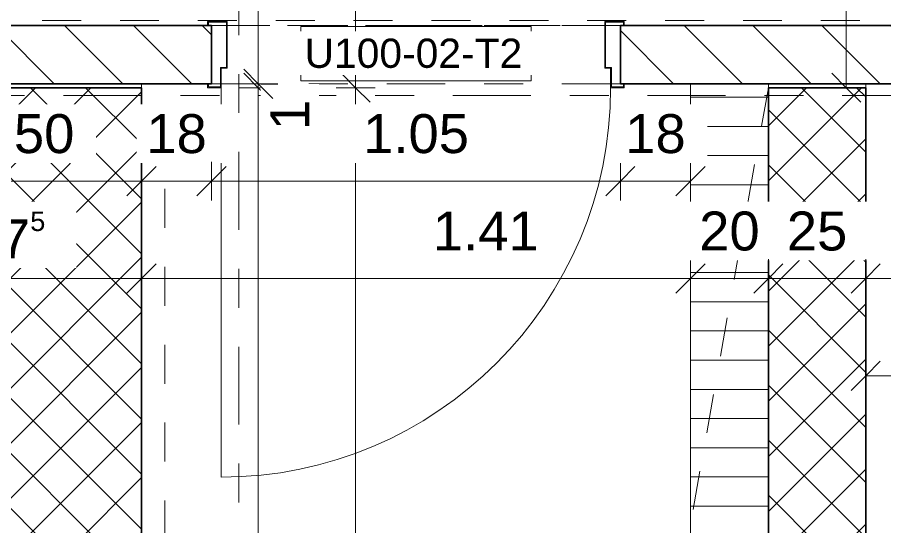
# Model space of a CAD drawing. Header units: metres. Extents: x -86 to 44, y -23 to 39.
# Drawn here: x -12.627 to -10.399, y 15.285 to 16.592 of the extents above; entities that cross this region are included whole.
import ezdxf

# ---------------------------------------------------------------- set-up
doc = ezdxf.new("R2010")
doc.units = ezdxf.units.M
for name, pattern in [('_Rasterlinie_', [0.375, 0.2, -0.05, 0.075, -0.05]), ('_Strichliert - Fein_', [0.15, 0.1, -0.05]), ('_Verdeckte Linien_', [0.15, 0.1, -0.05]), ('Grundrissdarstellung Sturz', [0.25, 0.15, -0.05, 0, -0.05]), ('Strichpunkt - Fein', [0.2, 0.1, -0.05, 0, -0.05])]:
    doc.linetypes.add(name, pattern=pattern)
for name, color, linetype, lineweight in [('A-____-____-DIMS', 7, 'Continuous', 5), ('A-____-____-DIMS-50', 7, 'Continuous', 5), ('A-DETL-GENF-HDLN', 7, '_Verdeckte Linien_', 9), ('A-DETL-GENF-OTLN', 7, 'Continuous', 9), ('A-DOOR-____-IDEN', 7, 'Continuous', 5), ('A-DOOR-____-OTLN', 7, 'Continuous', 9), ('A-DOOR-FRAM-MCUT', 7, 'Continuous', 9), ('A-DOOR-OPNG-OTLN', 7, 'Continuous', 9), ('A-FLOR-____-OTLN', 7, 'Continuous', 9), ('A-WALL-____-MCUT', 7, 'Continuous', 35), ('A-WALL-____-PATT', 7, 'Continuous', 35), ('S-GRID-____-OTLN', 7, 'Continuous', 5)]:
    doc.layers.add(name, color=color, linetype=linetype, lineweight=lineweight)
doc.layers.add('A-DETL-____-OTLN', color=5, linetype='Continuous', lineweight=9, true_color=0x0000ff)
doc.styles.add('Arial_1', font='arial.ttf', dxfattribs={"height": 0.1})
doc.styles.add('Arial_2', font='arial.ttf', dxfattribs={"height": 0.075})
doc.dimstyles.new('SUB_Rohbau_fein_1', dxfattribs={"dimscale": 0.3048, "dimtxt": 0.102026, "dimasz": 0.246063, "dimexe": 0.164042, "dimexo": 0.0625, "dimgap": 0.123031, "dimtad": 1, "dimrnd": 0.005, "dimzin": 0, "dimdsep": 46, "dimtxsty": 'Arial_1', "dimblk1": 'OBLIQUE', "dimblk2": 'OBLIQUE', "dimsah": 1, "dimcen": 0.09, "dimazin": 0, "dimtfac": 1, "dimtdec": 4, "dimtix": 1, "dimtmove": 0, "dimatfit": 3, "dimfxl": 0.164042, "dimfxlon": 1, "dimtvp": 1, "dimtfill": 1, "dimtolj": 1, "dimtzin": 0, "dimarcsym": 2})
doc.dimstyles.new('SUB_Rohbau_fein_2', dxfattribs={"dimscale": 0.3048, "dimtxt": 0.102026, "dimasz": 0.246063, "dimexe": 0.164042, "dimexo": 0.0625, "dimgap": 0.123031, "dimtad": 1, "dimrnd": 0.005, "dimzin": 0, "dimdsep": 46, "dimtxsty": 'Arial_1', "dimblk1": 'OBLIQUE', "dimblk2": 'OBLIQUE', "dimsah": 1, "dimcen": 0.09, "dimazin": 0, "dimtfac": 1, "dimtdec": 4, "dimtix": 1, "dimtmove": 2, "dimatfit": 3, "dimfxl": 0.164042, "dimfxlon": 1, "dimtvp": 1, "dimtfill": 1, "dimtolj": 1, "dimtzin": 0, "dimarcsym": 2})
doc.dimstyles.new('SUB_Rohbau_fein_3', dxfattribs={"dimscale": 0.3048, "dimtxt": 0.102026, "dimasz": 0.246063, "dimexe": 0.164042, "dimexo": 0.0625, "dimgap": 0.123031, "dimtad": 1, "dimdec": 1, "dimlfac": 100, "dimrnd": 0.5, "dimdsep": 46, "dimtxsty": 'Arial_1', "dimblk1": 'OBLIQUE', "dimblk2": 'OBLIQUE', "dimsah": 1, "dimcen": 0.09, "dimazin": 0, "dimtfac": 1, "dimtdec": 4, "dimtix": 1, "dimtmove": 2, "dimatfit": 3, "dimfxl": 0.164042, "dimfxlon": 1, "dimtvp": 1, "dimtfill": 1, "dimtolj": 1, "dimtzin": 0, "dimarcsym": 2})
doc.dimstyles.new('SUB_Rohbau_fein_6', dxfattribs={"dimscale": 0.3048, "dimtxt": 0.102026, "dimasz": 0.246063, "dimexe": 0.164042, "dimexo": 0.0625, "dimgap": 0.123031, "dimtad": 1, "dimdec": 1, "dimlfac": 100, "dimrnd": 0.5, "dimdsep": 46, "dimtxsty": 'Arial_1', "dimblk1": 'OBLIQUE', "dimblk2": 'OBLIQUE', "dimsah": 1, "dimcen": 0.09, "dimazin": 0, "dimtfac": 1, "dimtdec": 4, "dimtix": 1, "dimtmove": 0, "dimatfit": 3, "dimfxl": 0.164042, "dimfxlon": 1, "dimtvp": 1, "dimtfill": 1, "dimtolj": 1, "dimtzin": 0, "dimarcsym": 2})
doc.dimstyles.new('SUB_Rohbau_fein_7', dxfattribs={"dimscale": 0.3048, "dimtxt": 0.102026, "dimasz": 0.246063, "dimexe": 0.164042, "dimexo": 0.0625, "dimgap": 0.123031, "dimtad": 1, "dimrnd": 0.005, "dimzin": 0, "dimdsep": 46, "dimtxsty": 'Arial_1', "dimblk1": 'OBLIQUE', "dimblk2": 'OBLIQUE', "dimsah": 1, "dimcen": 0.09, "dimazin": 0, "dimtfac": 1, "dimtdec": 4, "dimtix": 1, "dimtmove": 0, "dimatfit": 3, "dimfxl": 0.164042, "dimfxlon": 1, "dimtvp": 1, "dimtfill": 1, "dimtolj": 1, "dimtzin": 0, "dimarcsym": 2})
pattern_1 = [(45, (0, 0), (-0.0707107, 0.0707107), []), (135, (0, 0), (-0.0707107, -0.0707107), [])]

# ---------------------------------------------------------------- blocks, each defined once
blk = doc.blocks.new('TU DF 1 - Stahlzarge - stumpf einschlagend - ML - 1050 x 2070 - E30-selbstschliessend-42467949--01_UG_OK_FFB_AF')
at = {"layer": 'A-DOOR-____-OTLN', "linetype": 'Grundrissdarstellung Sturz'}
for p, q in [((-0.525, 0.075), (0.525, 0.075)), ((-0.525, -0.075), (0.525, -0.075))]:
    blk.add_line(p, q, dxfattribs=at)
at = {"layer": 'A-DOOR-FRAM-MCUT'}
for p, q in [((-0.5, 0.085), (-0.535, 0.085)), ((-0.535, 0.085), (-0.535, 0.075)), ((-0.535, 0.075), (-0.533, 0.075)), ((-0.533, 0.075), (-0.533, 0.083)), ((-0.533, 0.083), (-0.502, 0.083)), ((-0.502, 0.083), (-0.502, 0.033)), ((-0.5, 0.035), (-0.5, 0.085)), ((0.535, 0.085), (0.5, 0.085)), ((0.5, 0.085), (0.5, 0.035)), ((0.502, 0.033), (0.502, 0.083)), ((0.502, 0.083), (0.533, 0.083)), ((0.533, 0.083), (0.533, 0.075)), ((0.533, 0.075), (0.535, 0.075)), ((0.535, 0.075), (0.535, 0.085)), ((-0.502, 0.033), (-0.487, 0.033)), ((-0.485, 0.035), (-0.5, 0.035)), ((-0.487, 0.033), (-0.487, -0.083)), ((-0.485, -0.085), (-0.485, 0.035)), ((0.5, 0.035), (0.485, 0.035)), ((0.485, 0.035), (0.485, -0.085)), ((0.487, -0.083), (0.487, 0.033)), ((0.487, 0.033), (0.502, 0.033)), ((-0.533, -0.075), (-0.535, -0.075)), ((-0.535, -0.075), (-0.535, -0.085)), ((-0.535, -0.085), (-0.485, -0.085)), ((-0.533, -0.083), (-0.533, -0.075)), ((-0.487, -0.083), (-0.533, -0.083)), ((0.485, -0.085), (0.535, -0.085)), ((0.533, -0.083), (0.487, -0.083)), ((0.535, -0.075), (0.533, -0.075)), ((0.533, -0.075), (0.533, -0.083)), ((0.535, -0.085), (0.535, -0.075))]:
    blk.add_line(p, q, dxfattribs=at)
at = {"layer": 'A-DOOR-OPNG-OTLN'}
blk.add_line((0.5, 0.085), (0.5, 1.085), dxfattribs=at)
blk.add_arc((0.5, 0.085), 1, 90, 180, dxfattribs=at)
blk = doc.blocks.new('DE_Kreuz_Text_Abmessungen - Text_mit_Abmessungen-21084887--01_UG_OK_FFB_AF')
at = {"layer": 'A-DETL-GENF-HDLN'}
blk.add_line((6.35, 0), (0, 0), dxfattribs=at)
blk = doc.blocks.new('DE_Detailverweis - mit_Rahmen-56961640--01_UG_OK_FFB_AF')
at = {"layer": 'A-DETL-GENF-OTLN', "color": 30, "linetype": 'Strichpunkt - Fein', "true_color": 0xff8000}
blk.add_line((0, 34.7174), (19.26, 34.7174), dxfattribs=at)
blk = doc.blocks.new('DE_Linie_mit_Text - Strichpunkt-43543717--01_UG_OK_FFB_AF')
at = {"layer": 'A-DETL-GENF-OTLN', "linetype": 'Strichpunkt - Fein'}
blk.add_line((10.7269, 0), (0, 0), dxfattribs=at)
blk = doc.blocks.new('DIMBLOCK610--01_UG_OK_FFB_AF')
at = {"layer": 'A-____-____-DIMS-50'}
for p, q in [((-10.448, 15.6716), (-10.448, 15.7216)), ((-10.448, 15.6716), (-10.4105, 15.7091)), ((-8.218, 15.6716), (-8.218, 15.7216)), ((-8.218, 15.6716), (-8.1805, 15.7091)), ((-10.448, 15.6716), (-10.4855, 15.6341)), ((-10.448, 15.6716), (-8.218, 15.6716)), ((-10.448, 15.6716), (-10.448, 15.6216)), ((-8.218, 15.6716), (-8.2555, 15.6341)), ((-8.218, 15.6716), (-8.218, 15.6216))]:
    blk.add_line(p, q, dxfattribs=at)
at = {"layer": 'A-____-____-DIMS-50', "color": 0, "insert": (-9.4687, 15.8436), "char_height": 0.1, "width": 0.325653, "attachment_point": 1, "line_spacing_factor": 0.941778, "style": 'Arial_1', "bg_fill": 3, "box_fill_scale": 1.25, "bg_fill_color": 256, "bg_fill_true_color": 13158600, "bg_fill_transparency": 0}
blk.add_mtext('2.23', dxfattribs=at)
blk = doc.blocks.new('_Oblique')
at = {"color": 0, "linetype": 'ByBlock', "lineweight": -2}
blk.add_line((-0.5, -0.5), (0.5, 0.5), dxfattribs=at)
blk = doc.blocks.new('DIMBLOCK660--01_UG_OK_FFB_AF')
at = {"layer": 'A-____-____-DIMS-50'}
for p, q in [((-12.008, 16.4116), (-12.0455, 16.4491)), ((-12.008, 16.4116), (-12.058, 16.4116)), ((-12.008, 8.2516), (-12.008, 16.4116)), ((-12.008, 16.4116), (-11.9705, 16.3741)), ((-12.008, 16.4116), (-11.958, 16.4116)), ((-12.008, 8.2516), (-12.0455, 8.2891)), ((-12.008, 8.2516), (-12.058, 8.2516)), ((-12.008, 8.2516), (-11.9705, 8.2141)), ((-12.008, 8.2516), (-11.958, 8.2516))]:
    blk.add_line(p, q, dxfattribs=at)
at = {"layer": 'A-____-____-DIMS-50', "color": 0, "insert": (-12.18, 12.1959), "char_height": 0.1, "width": 0.325653, "attachment_point": 1, "rotation": 90, "line_spacing_factor": 0.941778, "style": 'Arial_1', "bg_fill": 3, "box_fill_scale": 1.25, "bg_fill_color": 256, "bg_fill_true_color": 13158600, "bg_fill_transparency": 0}
blk.add_mtext('8.16', dxfattribs=at)
blk = doc.blocks.new('DIMBLOCK661--01_UG_OK_FFB_AF')
at = {"layer": 'A-____-____-DIMS-50'}
for p, q in [((-12.008, 16.4216), (-12.0455, 16.4591)), ((-12.008, 16.4116), (-12.0455, 16.4491)), ((-12.008, 16.4216), (-12.058, 16.4216)), ((-12.008, 16.4116), (-12.008, 16.4216)), ((-12.008, 16.4216), (-11.9705, 16.3841)), ((-12.008, 16.4216), (-11.958, 16.4216)), ((-12.008, 16.4116), (-12.058, 16.4116)), ((-12.008, 16.4116), (-11.9705, 16.3741)), ((-12.008, 16.4116), (-11.958, 16.4116))]:
    blk.add_line(p, q, dxfattribs=at)
at = {"layer": 'A-____-____-DIMS-50', "color": 0, "insert": (-11.9769, 16.3027), "char_height": 0.1, "width": 0.093044, "attachment_point": 1, "rotation": 90, "line_spacing_factor": 0.941778, "style": 'Arial_1', "bg_fill": 3, "box_fill_scale": 1.25, "bg_fill_color": 256, "bg_fill_true_color": 13158600, "bg_fill_transparency": 0}
blk.add_mtext('1', dxfattribs=at)
blk = doc.blocks.new('DIMBLOCK662--01_UG_OK_FFB_AF')
at = {"layer": 'A-____-____-DIMS-50'}
for p, q in [((-12.008, 18.2716), (-12.0455, 18.3091)), ((-12.008, 18.2716), (-12.058, 18.2716)), ((-12.008, 16.4216), (-12.008, 18.2716)), ((-12.008, 18.2716), (-11.9705, 18.2341)), ((-12.008, 18.2716), (-11.958, 18.2716)), ((-12.008, 16.4216), (-12.0455, 16.4591)), ((-12.008, 16.4216), (-12.058, 16.4216)), ((-12.008, 16.4216), (-11.9705, 16.3841)), ((-12.008, 16.4216), (-11.958, 16.4216))]:
    blk.add_line(p, q, dxfattribs=at)
at = {"layer": 'A-____-____-DIMS-50', "color": 0, "insert": (-12.18, 17.2109), "char_height": 0.1, "width": 0.325653, "attachment_point": 1, "rotation": 90, "line_spacing_factor": 0.941778, "style": 'Arial_1', "bg_fill": 3, "box_fill_scale": 1.25, "bg_fill_color": 256, "bg_fill_true_color": 13158600, "bg_fill_transparency": 0}
blk.add_mtext('1.85', dxfattribs=at)
blk = doc.blocks.new('DIMBLOCK663--01_UG_OK_FFB_AF')
at = {"layer": 'A-____-____-DIMS-50'}
for p, q in [((-11.758, 18.2716), (-11.7955, 18.3091)), ((-11.758, 18.2716), (-11.808, 18.2716)), ((-11.758, 18.2716), (-11.758, 16.4116)), ((-11.758, 18.2716), (-11.7205, 18.2341)), ((-11.758, 18.2716), (-11.708, 18.2716)), ((-11.758, 16.4116), (-11.7955, 16.4491)), ((-11.758, 16.4116), (-11.808, 16.4116)), ((-11.758, 16.4116), (-11.7205, 16.3741)), ((-11.758, 16.4116), (-11.708, 16.4116))]:
    blk.add_line(p, q, dxfattribs=at)
at = {"layer": 'A-____-____-DIMS-50', "color": 0, "insert": (-11.93, 17.2059), "char_height": 0.1, "width": 0.325653, "attachment_point": 1, "rotation": 90, "line_spacing_factor": 0.941778, "style": 'Arial_1', "bg_fill": 3, "box_fill_scale": 1.25, "bg_fill_color": 256, "bg_fill_true_color": 13158600, "bg_fill_transparency": 0}
blk.add_mtext('1.86', dxfattribs=at)
blk = doc.blocks.new('DIMBLOCK664--01_UG_OK_FFB_AF')
at = {"layer": 'A-____-____-DIMS-50'}
for p, q in [((-11.758, 16.4116), (-11.7955, 16.4491)), ((-11.758, 16.4116), (-11.808, 16.4116)), ((-11.758, 16.4116), (-11.758, 7.0516)), ((-11.758, 16.4116), (-11.7205, 16.3741)), ((-11.758, 16.4116), (-11.708, 16.4116)), ((-11.758, 7.0516), (-11.7955, 7.0891)), ((-11.758, 7.0516), (-11.808, 7.0516)), ((-11.758, 7.0516), (-11.7205, 7.0141)), ((-11.758, 7.0516), (-11.708, 7.0516))]:
    blk.add_line(p, q, dxfattribs=at)
at = {"layer": 'A-____-____-DIMS-50', "color": 0, "insert": (-11.93, 11.5959), "char_height": 0.1, "width": 0.325653, "attachment_point": 1, "rotation": 90, "line_spacing_factor": 0.941778, "style": 'Arial_1', "bg_fill": 3, "box_fill_scale": 1.25, "bg_fill_color": 256, "bg_fill_true_color": 13158600, "bg_fill_transparency": 0}
blk.add_mtext('9.36', dxfattribs=at)
blk = doc.blocks.new('DIMBLOCK1374--01_UG_OK_FFB_AF')
at = {"layer": 'A-____-____-DIMS-50'}
for p, q in [((-12.808, 16.1716), (-12.808, 16.2216)), ((-12.308, 16.1716), (-12.308, 16.2216)), ((-12.808, 16.1716), (-12.7705, 16.2091)), ((-12.308, 16.1716), (-12.2705, 16.2091)), ((-12.808, 16.1716), (-12.8455, 16.1341)), ((-12.808, 16.1716), (-12.308, 16.1716)), ((-12.808, 16.1716), (-12.808, 16.1216)), ((-12.308, 16.1716), (-12.3455, 16.1341)), ((-12.308, 16.1716), (-12.308, 16.1216))]:
    blk.add_line(p, q, dxfattribs=at)
at = {"layer": 'A-____-____-DIMS-50', "color": 0, "insert": (-12.6356, 16.3436), "char_height": 0.1, "width": 0.186088, "attachment_point": 1, "line_spacing_factor": 0.941778, "style": 'Arial_1', "bg_fill": 3, "box_fill_scale": 1.25, "bg_fill_color": 256, "bg_fill_true_color": 13158600, "bg_fill_transparency": 0}
blk.add_mtext('50', dxfattribs=at)
blk = doc.blocks.new('DIMBLOCK1375--01_UG_OK_FFB_AF')
at = {"layer": 'A-____-____-DIMS-50'}
for p, q in [((-12.308, 16.1716), (-12.308, 16.2216)), ((-12.128, 16.1716), (-12.128, 16.2216)), ((-12.308, 16.1716), (-12.2705, 16.2091)), ((-12.128, 16.1716), (-12.0905, 16.2091)), ((-12.308, 16.1716), (-12.3455, 16.1341)), ((-12.308, 16.1716), (-12.128, 16.1716)), ((-12.308, 16.1716), (-12.308, 16.1216)), ((-12.128, 16.1716), (-12.1655, 16.1341)), ((-12.128, 16.1716), (-12.128, 16.1216))]:
    blk.add_line(p, q, dxfattribs=at)
at = {"layer": 'A-____-____-DIMS-50', "color": 0, "insert": (-12.2956, 16.3436), "char_height": 0.1, "width": 0.186088, "attachment_point": 1, "line_spacing_factor": 0.941778, "style": 'Arial_1', "bg_fill": 3, "box_fill_scale": 1.25, "bg_fill_color": 256, "bg_fill_true_color": 13158600, "bg_fill_transparency": 0}
blk.add_mtext('18', dxfattribs=at)
blk = doc.blocks.new('DIMBLOCK1376--01_UG_OK_FFB_AF')
at = {"layer": 'A-____-____-DIMS-50'}
for p, q in [((-12.128, 16.1716), (-12.128, 16.2216)), ((-11.078, 16.1716), (-11.078, 16.2216)), ((-12.128, 16.1716), (-12.0905, 16.2091)), ((-11.078, 16.1716), (-11.0405, 16.2091)), ((-12.128, 16.1716), (-12.1655, 16.1341)), ((-12.128, 16.1716), (-11.078, 16.1716)), ((-12.128, 16.1716), (-12.128, 16.1216)), ((-11.078, 16.1716), (-11.1155, 16.1341)), ((-11.078, 16.1716), (-11.078, 16.1216))]:
    blk.add_line(p, q, dxfattribs=at)
at = {"layer": 'A-____-____-DIMS-50', "color": 0, "insert": (-11.7387, 16.3436), "char_height": 0.1, "width": 0.325653, "attachment_point": 1, "line_spacing_factor": 0.941778, "style": 'Arial_1', "bg_fill": 3, "box_fill_scale": 1.25, "bg_fill_color": 256, "bg_fill_true_color": 13158600, "bg_fill_transparency": 0}
blk.add_mtext('1.05', dxfattribs=at)
blk = doc.blocks.new('DIMBLOCK1377--01_UG_OK_FFB_AF')
at = {"layer": 'A-____-____-DIMS-50'}
for p, q in [((-11.078, 16.1716), (-11.078, 16.2216)), ((-10.898, 16.1716), (-10.898, 16.2216)), ((-11.078, 16.1716), (-11.0405, 16.2091)), ((-10.898, 16.1716), (-10.8605, 16.2091)), ((-11.078, 16.1716), (-11.1155, 16.1341)), ((-11.078, 16.1716), (-10.898, 16.1716)), ((-11.078, 16.1716), (-11.078, 16.1216)), ((-10.898, 16.1716), (-10.9355, 16.1341)), ((-10.898, 16.1716), (-10.898, 16.1216))]:
    blk.add_line(p, q, dxfattribs=at)
at = {"layer": 'A-____-____-DIMS-50', "color": 0, "insert": (-11.0656, 16.3436), "char_height": 0.1, "width": 0.186088, "attachment_point": 1, "line_spacing_factor": 0.941778, "style": 'Arial_1', "bg_fill": 3, "box_fill_scale": 1.25, "bg_fill_color": 256, "bg_fill_true_color": 13158600, "bg_fill_transparency": 0}
blk.add_mtext('18', dxfattribs=at)
blk = doc.blocks.new('DIMBLOCK1398--01_UG_OK_FFB_AF')
at = {"layer": 'A-____-____-DIMS-50'}
for p, q in [((-12.983, 15.9216), (-12.983, 15.9716)), ((-12.308, 15.9216), (-12.308, 15.9716)), ((-12.983, 15.9216), (-12.9455, 15.9591)), ((-12.308, 15.9216), (-12.2705, 15.9591)), ((-12.983, 15.9216), (-13.0205, 15.8841)), ((-12.983, 15.9216), (-12.308, 15.9216)), ((-12.983, 15.9216), (-12.983, 15.8716)), ((-12.308, 15.9216), (-12.3455, 15.8841)), ((-12.308, 15.9216), (-12.308, 15.8716))]:
    blk.add_line(p, q, dxfattribs=at)
at = {"layer": 'A-____-____-DIMS-50', "color": 0, "insert": (-12.7491, 16.0936), "char_height": 0.1, "width": 0.248525, "attachment_point": 1, "line_spacing_factor": 0.941778, "style": 'Arial_1', "bg_fill": 3, "box_fill_scale": 1.25, "bg_fill_color": 256, "bg_fill_true_color": 13158600, "bg_fill_transparency": 0}
blk.add_mtext('67\\A2\\H0.5x;\\S5^  ;\\H2x;', dxfattribs=at)
blk = doc.blocks.new('DIMBLOCK1399--01_UG_OK_FFB_AF')
at = {"layer": 'A-____-____-DIMS-50'}
for p, q in [((-12.308, 15.9216), (-12.308, 15.9716)), ((-10.898, 15.9216), (-10.898, 15.9716)), ((-12.308, 15.9216), (-12.2705, 15.9591)), ((-10.898, 15.9216), (-10.8605, 15.9591)), ((-12.308, 15.9216), (-12.3455, 15.8841)), ((-12.308, 15.9216), (-10.898, 15.9216)), ((-12.308, 15.9216), (-12.308, 15.8716)), ((-10.898, 15.9216), (-10.9355, 15.8841)), ((-10.898, 15.9216), (-10.898, 15.8716))]:
    blk.add_line(p, q, dxfattribs=at)
at = {"layer": 'A-____-____-DIMS-50', "color": 0, "insert": (-11.5597, 16.0936), "char_height": 0.1, "width": 0.325653, "attachment_point": 1, "line_spacing_factor": 0.941778, "style": 'Arial_1', "bg_fill": 3, "box_fill_scale": 1.25, "bg_fill_color": 256, "bg_fill_true_color": 13158600, "bg_fill_transparency": 0}
blk.add_mtext('1.41', dxfattribs=at)
blk = doc.blocks.new('DIMBLOCK1400--01_UG_OK_FFB_AF')
at = {"layer": 'A-____-____-DIMS-50'}
for p, q in [((-10.898, 15.9216), (-10.898, 15.9716)), ((-10.698, 15.9216), (-10.698, 15.9716)), ((-10.898, 15.9216), (-10.8605, 15.9591)), ((-10.698, 15.9216), (-10.6605, 15.9591)), ((-10.898, 15.9216), (-10.9355, 15.8841)), ((-10.898, 15.9216), (-10.698, 15.9216)), ((-10.898, 15.9216), (-10.898, 15.8716)), ((-10.698, 15.9216), (-10.7355, 15.8841)), ((-10.698, 15.9216), (-10.698, 15.8716))]:
    blk.add_line(p, q, dxfattribs=at)
at = {"layer": 'A-____-____-DIMS-50', "color": 0, "insert": (-10.8756, 16.0936), "char_height": 0.1, "width": 0.186088, "attachment_point": 1, "line_spacing_factor": 0.941778, "style": 'Arial_1', "bg_fill": 3, "box_fill_scale": 1.25, "bg_fill_color": 256, "bg_fill_true_color": 13158600, "bg_fill_transparency": 0}
blk.add_mtext('20', dxfattribs=at)
blk = doc.blocks.new('DIMBLOCK1401--01_UG_OK_FFB_AF')
at = {"layer": 'A-____-____-DIMS-50'}
for p, q in [((-10.698, 15.9216), (-10.698, 15.9716)), ((-10.448, 15.9216), (-10.448, 15.9716)), ((-10.698, 15.9216), (-10.6605, 15.9591)), ((-10.448, 15.9216), (-10.4105, 15.9591)), ((-10.698, 15.9216), (-10.7355, 15.8841)), ((-10.698, 15.9216), (-10.448, 15.9216)), ((-10.698, 15.9216), (-10.698, 15.8716)), ((-10.448, 15.9216), (-10.4855, 15.8841)), ((-10.448, 15.9216), (-10.448, 15.8716))]:
    blk.add_line(p, q, dxfattribs=at)
at = {"layer": 'A-____-____-DIMS-50', "color": 0, "insert": (-10.6506, 16.0936), "char_height": 0.1, "width": 0.186088, "attachment_point": 1, "line_spacing_factor": 0.941778, "style": 'Arial_1', "bg_fill": 3, "box_fill_scale": 1.25, "bg_fill_color": 256, "bg_fill_true_color": 13158600, "bg_fill_transparency": 0}
blk.add_mtext('25', dxfattribs=at)
blk = doc.blocks.new('DIMBLOCK1402--01_UG_OK_FFB_AF')
at = {"layer": 'A-____-____-DIMS-50'}
for p, q in [((-10.448, 15.9216), (-10.448, 15.9716)), ((-8.393, 15.9216), (-8.393, 15.9716)), ((-10.448, 15.9216), (-10.4105, 15.9591)), ((-8.393, 15.9216), (-8.3555, 15.9591)), ((-10.448, 15.9216), (-10.4855, 15.8841)), ((-10.448, 15.9216), (-8.393, 15.9216)), ((-10.448, 15.9216), (-10.448, 15.8716)), ((-8.393, 15.9216), (-8.4305, 15.8841)), ((-8.393, 15.9216), (-8.393, 15.8716))]:
    blk.add_line(p, q, dxfattribs=at)
at = {"layer": 'A-____-____-DIMS-50', "color": 0, "insert": (-9.5822, 16.0936), "char_height": 0.1, "width": 0.388091, "attachment_point": 1, "line_spacing_factor": 0.941778, "style": 'Arial_1', "bg_fill": 3, "box_fill_scale": 1.25, "bg_fill_color": 256, "bg_fill_true_color": 13158600, "bg_fill_transparency": 0}
blk.add_mtext('2.05\\A2\\H0.5x;\\S5^  ;\\H2x;', dxfattribs=at)
blk = doc.blocks.new('DIMBLOCK2039--01_UG_OK_FFB_AF')
at = {"layer": 'A-____-____-DIMS-50'}
for p, q in [((-10.4978, 18.2716), (-10.5353, 18.3091)), ((-10.4978, 18.2716), (-10.5478, 18.2716)), ((-10.4978, 18.2716), (-10.4978, 16.4116)), ((-10.4978, 18.2716), (-10.4603, 18.2341)), ((-10.4978, 18.2716), (-10.4478, 18.2716)), ((-10.4978, 16.4116), (-10.5353, 16.4491)), ((-10.4978, 16.4116), (-10.5478, 16.4116)), ((-10.4978, 16.4116), (-10.4603, 16.3741)), ((-10.4978, 16.4116), (-10.4478, 16.4116))]:
    blk.add_line(p, q, dxfattribs=at)
at = {"layer": 'A-____-____-DIMS-50', "color": 0, "insert": (-10.6699, 17.493), "char_height": 0.1, "width": 0.325653, "attachment_point": 1, "rotation": 90, "line_spacing_factor": 0.941778, "style": 'Arial_1', "bg_fill": 3, "box_fill_scale": 1.25, "bg_fill_color": 256, "bg_fill_true_color": 13158600, "bg_fill_transparency": 0}
blk.add_mtext('1.86', dxfattribs=at)

msp = doc.modelspace()

# ---------------------------------------------------------------- hatches: boundary and pattern name
at = {"layer": 'A-WALL-____-PATT', "lineweight": 9, "true_color": 0x787878}
h = msp.add_hatch(dxfattribs=at)
h.set_pattern_fill('FP_3', color=8, style=0, pattern_type=2)
h.set_pattern_definition([(315, (0, 0), (0.08838835, 0.08838835), [])])
h.paths.add_polyline_path([(-10.8716, 16.4216), (-8.393, 16.4216), (-8.393, 16.5716), (-11.078, 16.5716), (-11.078, 16.4216), (-10.898, 16.4216)])
h.paths.add_polyline_path([(-15.4879, 16.4216), (-14.138, 16.4216), (-14.138, 16.5716), (-17.223, 16.5716), (-17.223, 16.4216), (-15.727, 16.4216)])
h.paths.add_polyline_path([(-12.8947, 16.4216), (-12.128, 16.4216), (-12.128, 16.5716), (-13.088, 16.5716), (-13.088, 16.4216), (-12.983, 16.4216)])
h = msp.add_hatch(dxfattribs=at)
h.set_pattern_fill('FP_21', color=8, angle=270, style=0, pattern_type=2)
h.set_pattern_definition([(180, (-10.698, 12.337), (1e-16, -0.075), [])])
h.paths.add_polyline_path([(-10.898, 8.2516), (-10.698, 8.2516), (-10.698, 16.4216), (-10.898, 16.4216), (-10.898, 9.8946)])
at = {"layer": 'A-WALL-____-PATT', "lineweight": 9}
h = msp.add_hatch(dxfattribs=at)
h.set_pattern_fill('FP_1', color=256, style=0, pattern_type=2)
h.set_pattern_definition(pattern_1)
h.paths.add_polyline_path([(-12.583, 8.2516), (-12.308, 8.2516), (-12.308, 16.4116), (-12.983, 16.4116), (-12.983, 8.2516), (-12.8947, 8.2516)])
h = msp.add_hatch(dxfattribs=at)
h.set_pattern_fill('FP_1', color=256, style=0, pattern_type=2)
h.set_pattern_definition(pattern_1)
h.paths.add_polyline_path([(-10.518, 11.6516), (-10.448, 11.6516), (-10.448, 16.4116), (-10.698, 16.4116), (-10.698, 11.6516)])

# ---------------------------------------------------------------- linework, layer by layer
at = {"layer": 'A-DETL-____-OTLN', "color": 8, "linetype": '_Strichliert - Fein_', "true_color": 0x808080}
msp.add_line((-12.248, 8.2516), (-12.248, 16.4216), dxfattribs=at)
at = {"layer": 'A-FLOR-____-OTLN'}
for p, q in [((-12.308, 16.4216), (-12.308, 16.4116)), ((-10.448, 16.4216), (-10.448, 16.4116))]:
    msp.add_line(p, q, dxfattribs=at)
at = {"layer": 'A-WALL-____-MCUT'}
for p, q in [((-12.128, 16.5716), (-13.088, 16.5716)), ((-12.128, 16.4216), (-12.128, 16.5716)), ((-8.393, 16.5716), (-11.078, 16.5716)), ((-11.078, 16.5716), (-11.078, 16.4216)), ((-13.088, 16.4216), (-12.128, 16.4216)), ((-11.078, 16.4216), (-8.393, 16.4216)), ((-12.308, 16.4116), (-12.983, 16.4116)), ((-12.308, 8.2516), (-12.308, 16.4116)), ((-10.698, 16.4116), (-10.698, 8.2516)), ((-10.448, 16.4116), (-10.698, 16.4116)), ((-10.448, 11.6516), (-10.448, 16.4116))]:
    msp.add_line(p, q, dxfattribs=at)
at = {"layer": 'A-WALL-____-MCUT', "lineweight": 9}
for p, q in [((-10.898, 16.4216), (-10.898, 8.2516)), ((-10.698, 16.4116), (-10.698, 16.4216))]:
    msp.add_line(p, q, dxfattribs=at)
at = {"layer": 'S-GRID-____-OTLN', "color": 8, "linetype": '_Rasterlinie_', "true_color": 0x808080}
for p, q in [((-12.058, -3.9534), (-12.058, 34.9016)), ((-33.508, 16.3916), (28.7515, 16.3916))]:
    msp.add_line(p, q, dxfattribs=at)

# ---------------------------------------------------------------- block references
at = {"layer": 'A-DETL-GENF-OTLN'}
msp.add_blockref('DE_Kreuz_Text_Abmessungen - Text_mit_Abmessungen-21084887--01_UG_OK_FFB_AF', (-15.983, 16.5716), dxfattribs=at)
at = {"layer": 'A-DETL-GENF-OTLN', "color": 30, "true_color": 0xff8000}
msp.add_blockref('DE_Detailverweis - mit_Rahmen-56961640--01_UG_OK_FFB_AF', (-22.563, -18.1334), dxfattribs=at)
at = {"layer": 'A-DETL-GENF-OTLN', "rotation": 79.87908822162136}
msp.add_blockref('DE_Linie_mit_Text - Strichpunkt-43543717--01_UG_OK_FFB_AF', (-12.583, 5.8516), dxfattribs=at)
at = {"layer": 'A-DOOR-____-OTLN', "rotation": 180}
msp.add_blockref('TU DF 1 - Stahlzarge - stumpf einschlagend - ML - 1050 x 2070 - E30-selbstschliessend-42467949--01_UG_OK_FFB_AF', (-11.603, 16.4966), dxfattribs=at)

# ---------------------------------------------------------------- next in the draw order: dimensions: what is measured, and where the dimension line sits
at = {"layer": 'A-____-____-DIMS'}
dim = msp.add_linear_dim(base=(-10.4978, 16.4116), p1=(-10.4478, 18.2716), p2=(-10.4478, 16.4116), angle=90, dimstyle='SUB_Rohbau_fein_2', override={"dimpost": '<>', "dimfxl": 1.859996}, dxfattribs=at)
dim.commit()
dim.dimension.update_dxf_attribs({"geometry": 'DIMBLOCK2039--01_UG_OK_FFB_AF', "text_midpoint": (-10.6032, 17.6558), "dimtype": 160, "text_rotation": 90})
dim = msp.add_linear_dim(base=(-12.008, 16.4116), p1=(-11.958, 8.2516), p2=(-12.058, 16.4116), angle=90, dimstyle='SUB_Rohbau_fein_1', override={"dimpost": '<>', "dimfxl": 8.160617}, dxfattribs=at)
dim.commit()
dim.dimension.update_dxf_attribs({"geometry": 'DIMBLOCK660--01_UG_OK_FFB_AF', "text_midpoint": (-12.0966, 12.3316)})
for base, p1, p2, dimstyle, override, picture, middle in [((-12.308, 16.1716), (-12.808, 16.2216), (-12.308, 16.2216), 'SUB_Rohbau_fein_6', {"dimpost": '<>', "dimfxl": 0.5}, 'DIMBLOCK1374--01_UG_OK_FFB_AF', (-12.558, 16.2601)), ((-8.218, 15.6716), (-10.448, 15.7216), (-8.218, 15.7216), 'SUB_Rohbau_fein_1', {"dimpost": '<>', "dimfxl": 2.23}, 'DIMBLOCK610--01_UG_OK_FFB_AF', (-9.333, 15.7602))]:
    dim = msp.add_linear_dim(base=base, p1=p1, p2=p2, dimstyle=dimstyle, override=override, dxfattribs=at)
    dim.commit()
    dim.dimension.update_dxf_attribs({"geometry": picture, "text_midpoint": middle})

# ---------------------------------------------------------------- next in the draw order: dimensions: what is measured, and where the dimension line sits
dim = msp.add_linear_dim(base=(-12.008, 16.4216), p1=(-12.058, 16.4116), p2=(-12.058, 16.4216), angle=90, dimstyle='SUB_Rohbau_fein_3', override={"dimpost": '<>', "dimfxl": 0.01}, dxfattribs=at)
dim.commit()
dim.dimension.update_dxf_attribs({"geometry": 'DIMBLOCK661--01_UG_OK_FFB_AF', "text_midpoint": (-11.9102, 16.3492), "dimtype": 160, "text_rotation": 90})
dim = msp.add_linear_dim(base=(-12.128, 16.1716), p1=(-12.308, 16.2216), p2=(-12.128, 16.2216), dimstyle='SUB_Rohbau_fein_6', override={"dimpost": '<>', "dimfxl": 0.18}, dxfattribs=at)
dim.commit()
dim.dimension.update_dxf_attribs({"geometry": 'DIMBLOCK1375--01_UG_OK_FFB_AF', "text_midpoint": (-12.218, 16.2601)})

# ---------------------------------------------------------------- next in the draw order: dimensions: what is measured, and where the dimension line sits
dim = msp.add_linear_dim(base=(-12.008, 18.2716), p1=(-12.058, 16.4216), p2=(-12.058, 18.2716), angle=90, dimstyle='SUB_Rohbau_fein_1', override={"dimpost": '<>', "dimfxl": 1.849996}, dxfattribs=at)
dim.commit()
dim.dimension.update_dxf_attribs({"geometry": 'DIMBLOCK662--01_UG_OK_FFB_AF', "text_midpoint": (-12.0966, 17.3466)})
dim = msp.add_linear_dim(base=(-12.308, 15.9216), p1=(-12.983, 15.9716), p2=(-12.308, 15.9716), text='\\A1;67\\Q;{\\A1;{\\H0.5x;\\S5^ ;}}', dimstyle='SUB_Rohbau_fein_6', override={"dimpost": '<>', "dimfxl": 0.675}, dxfattribs=at)
dim.commit()
dim.dimension.update_dxf_attribs({"geometry": 'DIMBLOCK1398--01_UG_OK_FFB_AF', "text_midpoint": (-12.6455, 16.0101)})

# ---------------------------------------------------------------- next in the draw order: dimensions: what is measured, and where the dimension line sits
dim = msp.add_linear_dim(base=(-11.758, 16.4116), p1=(-11.708, 18.2716), p2=(-11.808, 16.4116), angle=90, dimstyle='SUB_Rohbau_fein_1', override={"dimpost": '<>', "dimfxl": 1.862682}, dxfattribs=at)
dim.commit()
dim.dimension.update_dxf_attribs({"geometry": 'DIMBLOCK663--01_UG_OK_FFB_AF', "text_midpoint": (-11.8466, 17.3416)})

# ---------------------------------------------------------------- next in the draw order: dimensions: what is measured, and where the dimension line sits
dim = msp.add_linear_dim(base=(-11.758, 7.0516), p1=(-11.808, 16.4116), p2=(-11.708, 7.0516), angle=90, dimstyle='SUB_Rohbau_fein_1', override={"dimpost": '<>', "dimfxl": 9.360539}, dxfattribs=at)
dim.commit()
dim.dimension.update_dxf_attribs({"geometry": 'DIMBLOCK664--01_UG_OK_FFB_AF', "text_midpoint": (-11.8466, 11.7316)})

# ---------------------------------------------------------------- next in the draw order: linework, layer by layer
at = {"layer": 'A-DOOR-____-IDEN', "flags": 128}
msp.add_lwpolyline([(-11.8991, 16.5684), (-11.3071, 16.5684), (-11.3071, 16.4294), (-11.8991, 16.4294)], close=True, dxfattribs=at)

# ---------------------------------------------------------------- next in the draw order: dimensions: what is measured, and where the dimension line sits
at = {"layer": 'A-____-____-DIMS'}
dim = msp.add_linear_dim(base=(-11.078, 16.1716), p1=(-12.128, 16.2216), p2=(-11.078, 16.2216), dimstyle='SUB_Rohbau_fein_7', override={"dimpost": '<>', "dimfxl": 1.05}, dxfattribs=at)
dim.commit()
dim.dimension.update_dxf_attribs({"geometry": 'DIMBLOCK1376--01_UG_OK_FFB_AF', "text_midpoint": (-11.603, 16.2601)})

# ---------------------------------------------------------------- next in the draw order: texts
at = {"layer": 'A-DOOR-____-IDEN', "insert": (-11.8891, 16.5375), "char_height": 0.075, "width": 0.689451, "attachment_point": 1, "style": 'Arial_2', "bg_fill": 3, "box_fill_scale": 1.25, "bg_fill_color": 256, "bg_fill_true_color": 13158600, "bg_fill_transparency": 0}
msp.add_mtext('U100-02-T2', dxfattribs=at)

# ---------------------------------------------------------------- next in the draw order: dimensions: what is measured, and where the dimension line sits
at = {"layer": 'A-____-____-DIMS'}
dim = msp.add_linear_dim(base=(-10.898, 16.1716), p1=(-11.078, 16.2216), p2=(-10.898, 16.2216), dimstyle='SUB_Rohbau_fein_6', override={"dimpost": '<>', "dimfxl": 0.18}, dxfattribs=at)
dim.commit()
dim.dimension.update_dxf_attribs({"geometry": 'DIMBLOCK1377--01_UG_OK_FFB_AF', "text_midpoint": (-10.988, 16.2601)})

# ---------------------------------------------------------------- next in the draw order: dimensions: what is measured, and where the dimension line sits
dim = msp.add_linear_dim(base=(-10.898, 15.9216), p1=(-12.308, 15.9716), p2=(-10.898, 15.9716), dimstyle='SUB_Rohbau_fein_2', override={"dimpost": '<>', "dimfxl": 1.41}, dxfattribs=at)
dim.commit()
dim.dimension.update_dxf_attribs({"geometry": 'DIMBLOCK1399--01_UG_OK_FFB_AF', "text_midpoint": (-11.3969, 16.0269), "dimtype": 160})

# ---------------------------------------------------------------- next in the draw order: dimensions: what is measured, and where the dimension line sits
dim = msp.add_linear_dim(base=(-10.698, 15.9216), p1=(-10.898, 15.9716), p2=(-10.698, 15.9716), dimstyle='SUB_Rohbau_fein_6', override={"dimpost": '<>', "dimfxl": 0.2}, dxfattribs=at)
dim.commit()
dim.dimension.update_dxf_attribs({"geometry": 'DIMBLOCK1400--01_UG_OK_FFB_AF', "text_midpoint": (-10.798, 16.0101)})

# ---------------------------------------------------------------- next in the draw order: dimensions: what is measured, and where the dimension line sits
dim = msp.add_linear_dim(base=(-10.448, 15.9216), p1=(-10.698, 15.9716), p2=(-10.448, 15.9716), dimstyle='SUB_Rohbau_fein_6', override={"dimpost": '<>', "dimfxl": 0.25}, dxfattribs=at)
dim.commit()
dim.dimension.update_dxf_attribs({"geometry": 'DIMBLOCK1401--01_UG_OK_FFB_AF', "text_midpoint": (-10.573, 16.0101)})

# ---------------------------------------------------------------- next in the draw order: dimensions: what is measured, and where the dimension line sits
dim = msp.add_linear_dim(base=(-8.393, 15.9216), p1=(-10.448, 15.9716), p2=(-8.393, 15.9716), text='\\A1;2.05\\Q;{\\A1;{\\H0.5x;\\S5^ ;}}', dimstyle='SUB_Rohbau_fein_7', override={"dimpost": '<>', "dimfxl": 2.055}, dxfattribs=at)
dim.commit()
dim.dimension.update_dxf_attribs({"geometry": 'DIMBLOCK1402--01_UG_OK_FFB_AF', "text_midpoint": (-9.4205, 16.0101)})

doc.saveas('drawing.dxf')
